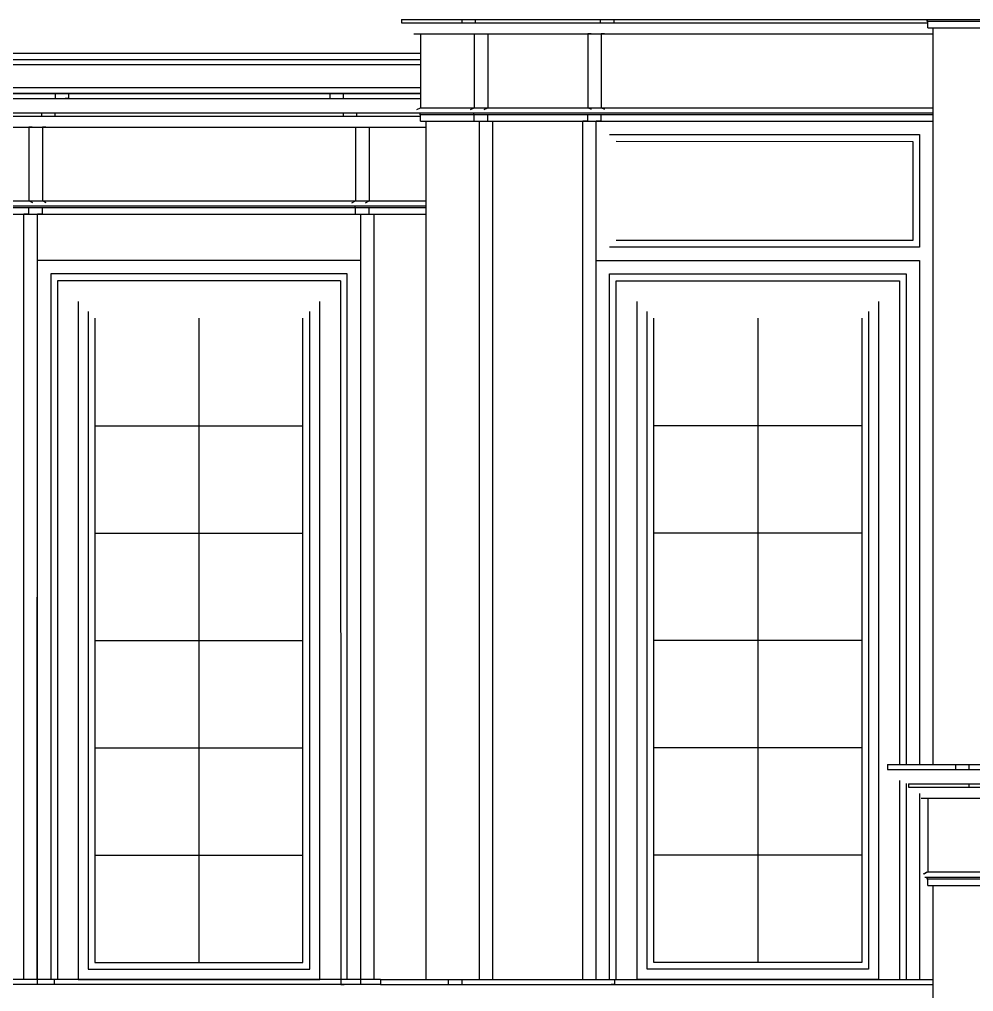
# Model space of a CAD drawing. Header units: metres. Extents: x -770 to 770, y 0 to 641.
# Drawn here: x -237.2 to -95, y 306.2 to 451 of the extents above; entities that cross this region are included whole.
import ezdxf

# ---------------------------------------------------------------- set-up
doc = ezdxf.new("R2010")
doc.units = ezdxf.units.M

msp = doc.modelspace()

# ---------------------------------------------------------------- linework, layer by layer
at = {"layer": 'EL-Roof'}
for p, q in [((-467.69, 446, -91), (-177.44, 446, -158.5)), ((-177.44, 445, -158.5), (-467.69, 445, -91)), ((-177.44, 444.25, -158.5), (-471.69, 444.25, -91)), ((-177.44, 440.86, -158.5), (-467.69, 440.86, -91)), ((-177.44, 440, -158.5), (-467.69, 440, -91))]:
    msp.add_line(p, q, dxfattribs=at)
at = {"layer": 'EL-Window'}
for p, q in [((-228.48, 409, -158.5), (-228.48, 308, -158.5)), ((-192.48, 308, -158.5), (-192.48, 409, -158.5)), ((-145.19, 308, -115.5), (-145.19, 409, -115.5)), ((-109.19, 409), (-109.19, 308)), ((-226.98, 407.5, -158.5), (-226.98, 309.5, -158.5)), ((-193.98, 309.5, -158.5), (-193.98, 407.5, -158.5)), ((-143.69, 309.5, -115.5), (-143.69, 407.5, -115.5)), ((-110.69, 407.5), (-110.69, 309.5)), ((-225.98, 406.5, -158.5), (-225.98, 310.5, -158.5)), ((-210.48, 406.5, -158.5), (-210.48, 310.5, -158.5)), ((-194.98, 310.5, -158.5), (-194.98, 406.5, -158.5)), ((-142.69, 310.5, -115.5), (-142.69, 406.5, -115.5)), ((-127.19, 406.5), (-127.19, 310.5)), ((-111.69, 406.5), (-111.69, 310.5)), ((-225.98, 390.5, -158.5), (-194.98, 390.5, -158.5)), ((-111.69, 390.5), (-142.69, 390.5, -115.5)), ((-225.98, 374.5, -158.5), (-194.98, 374.5, -158.5)), ((-111.69, 374.5), (-142.69, 374.5, -115.5)), ((-225.98, 358.5, -158.5), (-194.98, 358.5, -158.5)), ((-111.69, 358.5), (-142.69, 358.5, -115.5)), ((-225.98, 342.5, -158.5), (-194.98, 342.5, -158.5)), ((-111.69, 342.5), (-142.69, 342.5, -115.5)), ((-225.98, 326.5, -158.5), (-194.98, 326.5, -158.5)), ((-111.69, 326.5), (-142.69, 326.5, -115.5)), ((-225.98, 310.5, -158.5), (-194.98, 310.5, -158.5)), ((-111.69, 310.5), (-142.69, 310.5, -115.5)), ((-226.98, 309.5, -158.5), (-193.98, 309.5, -158.5)), ((-110.69, 309.5), (-143.69, 309.5, -115.5)), ((-228.48, 308, -158.5), (-192.48, 308, -158.5)), ((-109.19, 308), (-145.19, 308, -115.5))]:
    msp.add_line(p, q, dxfattribs=at)
at = {"layer": 'FP-Proposed Wall'}
for p, q in [((-180.31, 451, -158.5), (0.31, 451.03)), ((-180.31, 451, -158.5), (-180.31, 450.5, -158.5)), ((-180.31, 450.5, -158.5), (-101.84, 450.5)), ((-169.31, 451, -115.5), (-169.31, 450.5, -115.5)), ((-150.66, 451, -115.5), (-150.66, 450.5, -115.5)), ((-101.84, 450.78), (-102.03, 450.78)), ((-101.84, 449.78), (-101.84, 450.78)), ((-101.84, 450.78), (102.46, 450.78, -115.5)), ((-101.84, 449.78), (102.46, 449.78, -115.5)), ((-101.09, 449.78), (-101.09, 340)), ((-178.44, 448.87, -158.5), (-177.44, 448.87, -158.5)), ((-177.44, 448.87, -158.5), (-177.44, 437.87, -158.5)), ((-177.44, 448.87, -158.5), (-101.09, 448.87)), ((-167.94, 448.87, -115.5), (-167.44, 448.87, -115.5)), ((-167.44, 448.87, -115.5), (-167.44, 437.87, -115.5)), ((-152.54, 448.87, -115.5), (-152.54, 437.87, -115.5)), ((-152.04, 448.87, -115.5), (-152.54, 448.87, -115.5)), ((-457.44, 439.25, -91), (-177.44, 439.25, -158.5)), ((-451.69, 440, -91), (-177.44, 440, -158.5)), ((-231.94, 440, -158.5), (-231.94, 439.25, -158.5)), ((-189, 440, -158.5), (-189, 439.25, -158.5)), ((-177.99, 437.6, -158.5), (-177.44, 437.87, -158.5)), ((-177.44, 437.87, -158.5), (-101.09, 437.87)), ((-167.99, 437.6, -115.5), (-167.44, 437.87, -115.5)), ((-151.99, 437.6, -115.5), (-152.54, 437.87, -115.5)), ((-455.31, 437.12, -91), (-101.09, 437.12)), ((-455.31, 436.62, -91), (-177.44, 436.62, -158.5)), ((-233.95, 437.12, -158.5), (-233.95, 436.62, -158.5)), ((-187, 437.12, -158.5), (-187, 436.62, -158.5)), ((-177.44, 436.87, -158.5), (-177.63, 436.87, -158.5)), ((-177.44, 435.87, -158.5), (-177.44, 436.87, -158.5)), ((-177.44, 436.87, -158.5), (-101.09, 436.87)), ((-167.44, 435.87, -115.5), (-167.44, 436.87, -115.5)), ((-152.54, 435.87, -115.5), (-152.54, 436.87, -115.5)), ((-452.44, 435, -91), (-176.69, 435, -115.5)), ((-235.82, 435, -158.5), (-235.82, 424, -158.5)), ((-235.32, 435, -158.5), (-235.82, 435, -158.5)), ((-185.63, 435, -158.5), (-185.13, 435, -158.5)), ((-185.13, 435, -158.5), (-185.13, 424, -158.5)), ((-177.44, 435.87, -158.5), (-101.09, 435.87)), ((-176.69, 435.87, -115.5), (-176.69, 308, -115.5)), ((-167.44, 435.87, -115.5), (-166.69, 435.87, -115.5)), ((-166.69, 308, -115.5), (-166.69, 435.87, -115.5)), ((-152.54, 435.87, -115.5), (-153.29, 435.87, -115.5)), ((-153.29, 308, -115.5), (-153.29, 435.87, -115.5)), ((-149.29, 433.88, -115.5), (-103.09, 433.86)), ((-103.09, 433.86), (-103.09, 417.08)), ((-148.29, 432.88, -115.5), (-104.09, 432.86)), ((-104.09, 432.86), (-104.09, 418.08)), ((-452.88, 423.25, -91), (-176.69, 423.25, -115.5)), ((-452.44, 424, -91), (-176.69, 424, -115.5)), ((-452.44, 423, -91), (-176.69, 423, -115.5)), ((-235.27, 423.72, -158.5), (-235.82, 424, -158.5)), ((-235.82, 422, -158.5), (-235.82, 423, -158.5)), ((-185.68, 423.72, -158.5), (-185.13, 424, -158.5)), ((-185.13, 422, -158.5), (-185.13, 423, -158.5)), ((-451.69, 422, -91), (-176.69, 422, -115.5)), ((-235.82, 422, -158.5), (-236.57, 422, -158.5)), ((-236.57, 308, -158.5), (-236.57, 422, -158.5)), ((-185.13, 422, -158.5), (-184.38, 422, -158.5)), ((-184.38, 308, -158.5), (-184.38, 422, -158.5)), ((-104.09, 418.08), (-148.29, 418.1, -115.5)), ((-103.09, 417.08), (-149.29, 417.1, -115.5)), ((-188.38, 413.1, -158.5), (-232.58, 413.1, -158.5)), ((-232.58, 413.1, -158.5), (-232.58, 308, -158.5)), ((-188.38, 308, -158.5), (-188.38, 413.1, -158.5)), ((-149.29, 308, -115.5), (-149.29, 413.1, -115.5)), ((-149.29, 413.1, -115.5), (-105.09, 413.1)), ((-105.09, 413.1), (-105.09, 340)), ((-189.38, 412.1, -158.5), (-231.58, 412.1, -158.5)), ((-231.58, 412.1, -158.5), (-231.58, 308, -158.5)), ((-189.38, 412.1, -158.5), (-189.32, 307.25, -158.5)), ((-148.29, 308, -115.5), (-148.29, 412.1, -115.5)), ((-148.29, 412.1, -115.5), (-106.09, 412.1)), ((-106.09, 412.1), (-106.09, 340)), ((-107.84, 340), (-107.84, 339.25)), ((-107.84, 340), (-50.94, 340)), ((-107.84, 339.25), (-106.84, 339.25)), ((-106.84, 339.25), (-51.94, 339.25)), ((-95.72, 340), (-95.72, 339.25)), ((-95.72, 339.25), (-95.22, 339.25)), ((-106.09, 337.63), (-106.09, 308)), ((-105.09, 337.16), (-105.09, 308)), ((-104.71, 337.12), (-104.71, 336.62)), ((-104.71, 337.12), (-46.07, 337.12)), ((-104.71, 336.62), (-46.1, 336.62)), ((-102.84, 335), (-101.84, 335)), ((-102.44, 335), (-101.94, 335)), ((-101.84, 335), (-101.84, 324)), ((-101.84, 335), (-56.94, 335)), ((-102.49, 323.72), (-101.94, 324)), ((-102.39, 323.72), (-101.84, 324)), ((-102.28, 323.25), (-48.5, 323.25)), ((-101.84, 324), (-56.94, 324)), ((-101.84, 323), (-102.03, 323)), ((-101.84, 322), (-101.84, 323)), ((-101.84, 323), (-56.94, 323)), ((-101.84, 322), (-101.09, 322)), ((-101.09, 322), (-57.69, 322)), ((-101.09, 322), (-101.09, 142)), ((-183.44, 308, -158.5), (-307.19, 308, -113.55)), ((-183.44, 307.25, -158.5), (-307.19, 307.25, -113.55)), ((-232.06, 307.25, -158.5), (-232.56, 307.25, -158.5)), ((-232.06, 308, -158.5), (-232.06, 307.25, -158.5)), ((-189.32, 307.25, -158.5), (-188.82, 307.25, -158.5)), ((-183.44, 308, -158.5), (-183.44, 307.25, -158.5)), ((-183.44, 308, -158.5), (-101.09, 308)), ((-183.44, 307.25, -158.5), (-182.44, 307.25, -158.5)), ((-182.44, 307.25, -158.5), (-101.09, 307.25)), ((-171.32, 308, -115.5), (-171.32, 307.25, -115.5)), ((-171.32, 307.25, -115.5), (-170.82, 307.25, -115.5)), ((-148.56, 307.25, -115.5), (-149.06, 307.25, -115.5)), ((-148.56, 308, -115.5), (-148.56, 307.25, -115.5))]:
    msp.add_line(p, q, dxfattribs=at)
at = {"layer": 'FP-Stair'}
for p, q in [((-171.31, 451, -115.5), (-171.31, 450.5, -115.5)), ((-148.66, 451, -115.5), (-148.66, 450.5, -115.5)), ((-169.94, 448.87, -115.5), (-169.44, 448.87, -115.5)), ((-169.44, 448.87, -115.5), (-169.44, 437.87, -115.5)), ((-150.54, 448.87, -115.5), (-150.54, 437.87, -115.5)), ((-150.04, 448.87, -115.5), (-150.54, 448.87, -115.5)), ((-229.94, 439.25, -158.5), (-230.44, 439.25, -158.5)), ((-229.94, 440, -158.5), (-229.94, 439.25, -158.5)), ((-191, 440, -158.5), (-191, 439.25, -158.5)), ((-191, 439.25, -158.5), (-190.5, 439.25, -158.5)), ((-169.99, 437.6, -115.5), (-169.44, 437.87, -115.5)), ((-149.99, 437.6, -115.5), (-150.54, 437.87, -115.5)), ((-231.95, 437.12, -158.5), (-231.95, 436.62, -158.5)), ((-189, 437.12, -158.5), (-189, 436.62, -158.5)), ((-169.44, 436.87, -115.5), (-169.63, 436.87, -115.5)), ((-169.44, 435.87, -115.5), (-169.44, 436.87, -115.5)), ((-150.54, 436.87, -115.5), (-150.35, 436.87, -115.5)), ((-150.54, 435.87, -115.5), (-150.54, 436.87, -115.5)), ((-233.82, 435, -158.5), (-233.82, 424, -158.5)), ((-233.32, 435, -158.5), (-233.82, 435, -158.5)), ((-187.63, 435, -158.5), (-187.13, 435, -158.5)), ((-187.13, 435, -158.5), (-187.13, 424, -158.5)), ((-169.44, 435.87, -115.5), (-168.69, 435.87, -115.5)), ((-168.69, 308, -115.5), (-168.69, 435.87, -115.5)), ((-151.29, 308, -115.5), (-151.29, 435.87, -115.5)), ((-150.54, 435.87, -115.5), (-151.29, 435.87, -115.5)), ((-233.27, 423.72, -158.5), (-233.82, 424, -158.5)), ((-233.82, 423, -158.5), (-233.63, 423, -158.5)), ((-233.82, 422, -158.5), (-233.82, 423, -158.5)), ((-187.68, 423.72, -158.5), (-187.13, 424, -158.5)), ((-187.13, 423, -158.5), (-187.32, 423, -158.5)), ((-187.13, 422, -158.5), (-187.13, 423, -158.5)), ((-234.6, 308, -158.5), (-234.57, 422, -158.5)), ((-233.82, 422, -158.5), (-234.57, 422, -158.5)), ((-187.13, 422, -158.5), (-186.38, 422, -158.5)), ((-186.38, 307.25, -158.5), (-186.38, 422, -158.5)), ((-186.38, 415.1, -158.5), (-234.58, 415.1, -158.5)), ((-234.58, 415.1, -158.5), (-234.58, 307.25, -158.5)), ((-186.38, 308, -158.5), (-186.38, 415.1, -158.5)), ((-151.29, 415.1, -115.5), (-103.09, 415.1)), ((-103.09, 415.1), (-103.09, 340)), ((-97.72, 340), (-97.72, 339.25)), ((-97.72, 339.25), (-97.22, 339.25)), ((-95.71, 337.12), (-95.71, 336.62)), ((-103.09, 335.71), (-103.09, 308)), ((-173.32, 308, -115.5), (-173.32, 307.25, -115.5)), ((-173.32, 307.25, -115.5), (-172.82, 307.25, -115.5))]:
    msp.add_line(p, q, dxfattribs=at)

doc.saveas('drawing.dxf')
